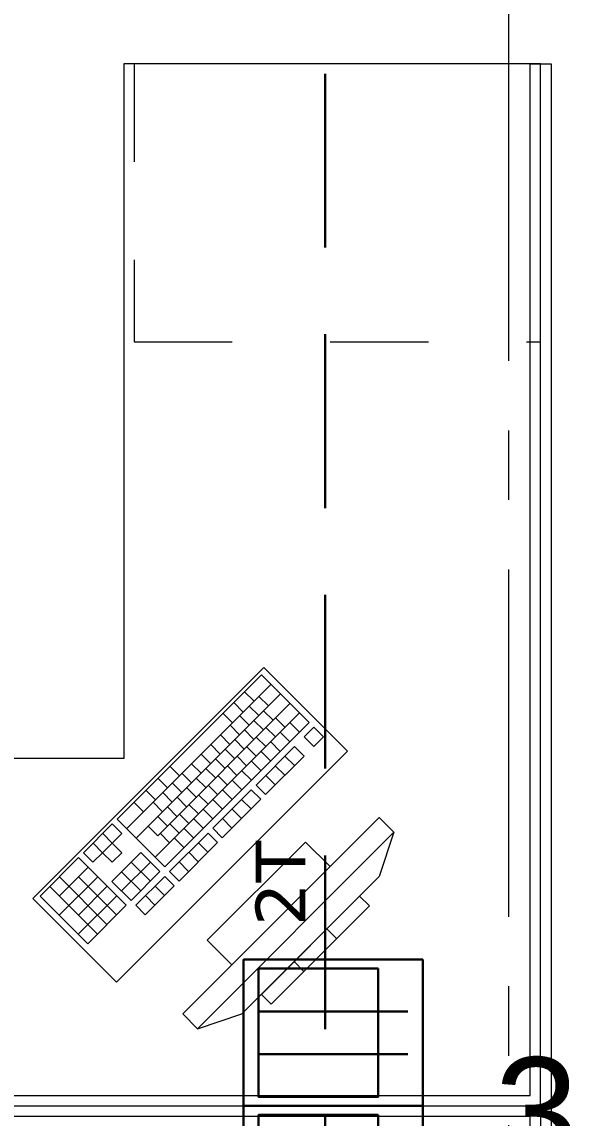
# Model space of a CAD drawing. Header units: inches. Extents: x -19 to 5698, y -728 to 92.
# Drawn here: x 408.342 to 409.134, y 12.621 to 14.199 of the extents above; entities that cross this region are included whole.
import ezdxf

# ---------------------------------------------------------------- set-up
doc = ezdxf.new("R2010")
doc.units = ezdxf.units.IN
doc.header["$MEASUREMENT"] = 0
for name, pattern in [('HIDDEN', [0.375, 0.25, -0.125]), ('Punto & Raya', [0.65, 0.5, -0.075, 0, -0.075]), ('Rayas', [0.282222, 0.141111, -0.141111]), ('RAYITAS', [0.375, 0.25, -0.125])]:
    doc.linetypes.add(name, pattern=pattern)
doc.layers.get('0').update_dxf_attribs({"color": 61})
for name, color, linetype, lineweight in [('00 conduct tomacorr', 120, 'HIDDEN', 30), ('00 IE LUZ EMERGENCIA', 253, 'Continuous', 0), ('T-TECHO-E', 150, 'Continuous', 20), ('TOMACORRIENTE', 22, 'RAYITAS', 9)]:
    doc.layers.add(name, color=color, linetype=linetype, lineweight=lineweight)
doc.layers.add('Interior - Mobiliario', color=7, linetype='Continuous')
doc.layers.add('Marcador - Secciones', color=7, linetype='Continuous')
doc.styles.add('Annotative', font='arial.ttf')

# ---------------------------------------------------------------- blocks, each defined once
blk = doc.blocks.new('CAJA POP UP 6 MODULOS')
at = {"layer": '00 conduct tomacorr', "linetype": 'Continuous'}
for p, q in [((-0.095, -0.165), (-0.095, -0.0151)), ((-0.052, -0.165), (-0.052, -0.0151)), ((0.052, -0.165), (0.052, -0.0151)), ((0.095, -0.165), (0.095, -0.0151)), ((0, -0.165), (0, -0.18))]:
    blk.add_line(p, q, dxfattribs=at)
for points in [[(-0.147, 0), (0.147, 0), (0.147, -0.18), (-0.147, -0.18)], [(0, 0), (0.147, 0), (0.147, -0.18), (0, -0.18)]]:
    blk.add_lwpolyline(points, close=True, dxfattribs=at)
for points in [[(-0.138, -0.045), (-0.009, -0.045), (-0.009, -0.165), (-0.138, -0.165), (-0.138, -0.045)], [(0.009, -0.045), (0.138, -0.045), (0.138, -0.165), (0.009, -0.165), (0.009, -0.045)]]:
    blk.add_lwpolyline(points, dxfattribs=at)
at = {"color": 1, "insert": (-0.1807, -0.168), "char_height": 0.05, "attachment_point": 1, "rotation": 180}
blk.add_mtext_dynamic_manual_height_columns('{\\fVerdana|b0|i0|c0|p34;2T}', width=0.000481, gutter_width=0.1561, heights=[0], dxfattribs=at)
blk = doc.blocks.new('a')
at = {"layer": 'TOMACORRIENTE', "ltscale": 0.05}
h = blk.add_hatch(color=4, dxfattribs=at)
edge = h.paths.add_edge_path()
edge.add_arc((0, 0.0752), 0.0211, 0, 360)
at = {"layer": 'TOMACORRIENTE', "color": 4}
for p, q in [((-0.1455, 0.0963), (-0.0515, 0.0963)), ((-0.0985, 0.0963), (-0.0985, -0.0966)), ((0, 0.0963), (0, -0.0963)), ((0.0623, -0.0963), (0.0623, 0.0963))]:
    blk.add_line(p, q, dxfattribs=at)
blk.add_circle((0, 0.0752), 0.0211, dxfattribs=at)
blk = doc.blocks.new('CABLE 3FACE')
at = {"layer": 'T-TECHO-E', "rotation": 59.94170052614085}
blk.add_blockref('a', (0, 0), dxfattribs=at)

msp = doc.modelspace()

# ---------------------------------------------------------------- linework, layer by layer
at = {"layer": '00 conduct tomacorr'}
msp.add_line((408.779, 15.9994), (408.779, 8.9162), dxfattribs=at)
at = {"layer": 'Interior - Mobiliario', "color": 175, "linetype": 'Rayas', "lineweight": 13}
for p, q in [((408.504, 14.1388), (408.504, 13.7388)), ((408.504, 13.7388), (409.089, 13.7388))]:
    msp.add_line(p, q, dxfattribs=at)
at = {"layer": 'Interior - Mobiliario', "color": 175, "linetype": 'Continuous', "lineweight": 13}
for p, q in [((409.074, 14.1388), (409.104, 14.1388)), ((409.074, 12.6538), (409.074, 14.1388)), ((409.104, 14.1388), (409.104, 12.6538)), ((408.6871, 13.2593), (408.4794, 13.0515)), ((408.7556, 13.1907), (408.6871, 13.2593)), ((408.7008, 13.2455), (408.4931, 13.0378)), ((408.7145, 13.2318), (408.5068, 13.0241)), ((408.6628, 13.235), (408.6765, 13.2213)), ((408.6835, 13.2282), (408.6972, 13.2145)), ((408.7282, 13.2181), (408.5378, 13.0277)), ((408.6473, 13.2194), (408.661, 13.2057)), ((408.6696, 13.2144), (408.6833, 13.2007)), ((408.6903, 13.2076), (408.704, 13.1939)), ((408.7419, 13.2044), (408.5342, 12.9967)), ((408.5479, 12.983), (408.7556, 13.1907)), ((408.6317, 13.2039), (408.6454, 13.1902)), ((408.6558, 13.2005), (408.6695, 13.1868)), ((408.6764, 13.1937), (408.6901, 13.18)), ((408.7074, 13.1973), (408.7212, 13.1836)), ((408.7281, 13.1906), (408.7418, 13.1768)), ((408.6419, 13.1867), (408.6556, 13.173)), ((408.6626, 13.1799), (408.6763, 13.1662)), ((408.6936, 13.1835), (408.7073, 13.1698)), ((408.7142, 13.1767), (408.7279, 13.163)), ((408.7625, 13.1838), (408.7486, 13.17)), ((408.7762, 13.1701), (408.7625, 13.1838)), ((408.6142, 13.159), (408.6279, 13.1453)), ((408.6281, 13.1728), (408.6418, 13.1591)), ((408.6487, 13.1661), (408.6624, 13.1523)), ((408.6797, 13.1697), (408.6935, 13.1559)), ((408.7004, 13.1629), (408.7141, 13.1491)), ((408.7486, 13.17), (408.7624, 13.1563)), ((408.7624, 13.1563), (408.7762, 13.1701)), ((408.6004, 13.1451), (408.6141, 13.1314)), ((408.6349, 13.1522), (408.6486, 13.1385)), ((408.6659, 13.1558), (408.6796, 13.1421)), ((408.7348, 13.1561), (408.6794, 13.1007)), ((408.6865, 13.149), (408.7002, 13.1353)), ((408.7485, 13.1424), (408.7348, 13.1561)), ((408.5555, 13.1277), (408.5692, 13.114)), ((408.5865, 13.1313), (408.6003, 13.1176)), ((408.621, 13.1384), (408.6347, 13.1246)), ((408.6382, 13.1281), (408.6519, 13.1144)), ((408.652, 13.142), (408.6658, 13.1282)), ((408.6727, 13.1352), (408.6864, 13.1215)), ((408.6931, 13.087), (408.7485, 13.1424)), ((408.7071, 13.1284), (408.7208, 13.1147)), ((408.7209, 13.1423), (408.7347, 13.1286)), ((408.5727, 13.1175), (408.5864, 13.1037)), ((408.6072, 13.1245), (408.6209, 13.1108)), ((408.6244, 13.1143), (408.6381, 13.1005)), ((408.6588, 13.1213), (408.6726, 13.1076)), ((408.6933, 13.1146), (408.707, 13.1009)), ((408.5382, 13.1104), (408.5519, 13.0967)), ((408.5588, 13.1036), (408.5726, 13.0899)), ((408.5795, 13.0968), (408.5932, 13.0831)), ((408.5933, 13.1107), (408.607, 13.097)), ((408.6105, 13.1004), (408.6242, 13.0867)), ((408.645, 13.1075), (408.6587, 13.0938)), ((408.6794, 13.1007), (408.6931, 13.087)), ((408.5209, 13.0931), (408.5346, 13.0794)), ((408.545, 13.0898), (408.5587, 13.076)), ((408.5656, 13.083), (408.5793, 13.0693)), ((408.5967, 13.0866), (408.6104, 13.0729)), ((408.6725, 13.0938), (408.6171, 13.0384)), ((408.6173, 13.0798), (408.631, 13.0661)), ((408.6308, 13.0247), (408.6862, 13.0801)), ((408.6311, 13.0936), (408.6449, 13.0799)), ((408.6586, 13.08), (408.6723, 13.0663)), ((408.6862, 13.0801), (408.6725, 13.0938)), ((408.5036, 13.0758), (408.5173, 13.0621)), ((408.5311, 13.0759), (408.5449, 13.0622)), ((408.5518, 13.0691), (408.5655, 13.0554)), ((408.5828, 13.0727), (408.5965, 13.059)), ((408.6034, 13.0659), (408.6172, 13.0522)), ((408.6448, 13.0661), (408.6585, 13.0524)), ((408.4794, 13.0515), (408.5479, 12.983)), ((408.5379, 13.0553), (408.5517, 13.0416)), ((408.569, 13.0589), (408.5827, 13.0452)), ((408.8567, 13.0539), (408.5739, 12.7711)), ((408.5896, 13.0521), (408.6033, 13.0384)), ((408.6309, 13.0523), (408.6447, 13.0386)), ((408.8779, 13.0327), (408.8567, 13.0539)), ((408.4724, 13.0446), (408.4309, 13.0031)), ((408.4861, 13.0309), (408.4724, 13.0446)), ((408.5241, 13.0414), (408.5378, 13.0277)), ((408.5551, 13.045), (408.5688, 13.0313)), ((408.5758, 13.0382), (408.5895, 13.0245)), ((408.5951, 12.7499), (408.8779, 13.0327)), ((408.6171, 13.0384), (408.6308, 13.0247)), ((408.8779, 13.0327), (408.8567, 12.9691)), ((408.4447, 13.0169), (408.4584, 13.0032)), ((408.4723, 13.0171), (408.4584, 13.0032)), ((408.4586, 13.0308), (408.4723, 13.0171)), ((408.4723, 13.0171), (408.4861, 13.0309)), ((408.486, 13.0033), (408.4723, 13.0171)), ((408.5413, 13.0312), (408.555, 13.0175)), ((408.6102, 13.0315), (408.5548, 12.9761)), ((408.5619, 13.0244), (408.5756, 13.0107)), ((408.5685, 12.9624), (408.6239, 13.0178)), ((408.5963, 13.0177), (408.61, 13.0039)), ((408.7507, 13.0186), (408.6092, 12.8772)), ((408.6239, 13.0178), (408.6102, 13.0315)), ((408.786, 12.9832), (408.7507, 13.0186)), ((408.4309, 13.0031), (408.4446, 12.9894)), ((408.4446, 12.9894), (408.4584, 13.0032)), ((408.4584, 13.0032), (408.4722, 12.9895)), ((408.5136, 13.0035), (408.472, 12.9619)), ((408.4722, 12.9895), (408.486, 13.0033)), ((408.541, 12.9761), (408.5136, 13.0035)), ((408.5825, 13.0038), (408.5962, 12.9901)), ((408.424, 12.9962), (408.3686, 12.9408)), ((408.4925, 12.9276), (408.424, 12.9962)), ((408.5273, 12.9898), (408.4857, 12.9482)), ((408.4997, 12.9896), (408.5272, 12.9622)), ((408.5686, 12.99), (408.5823, 12.9763)), ((408.4377, 12.9824), (408.3961, 12.9409)), ((408.4859, 12.9758), (408.5133, 12.9484)), ((408.4995, 12.9345), (408.541, 12.9761)), ((408.5479, 12.9692), (408.5063, 12.9277)), ((408.5616, 12.9555), (408.5479, 12.9692)), ((408.5548, 12.9761), (408.5685, 12.9624)), ((408.6446, 12.8418), (408.786, 12.9832)), ((408.8567, 12.9691), (408.6587, 12.7711)), ((408.3824, 12.9546), (408.451, 12.886)), ((408.4514, 12.9687), (408.396, 12.9133)), ((408.3963, 12.9685), (408.4648, 12.8999)), ((408.4651, 12.955), (408.4236, 12.9135)), ((408.4238, 12.9686), (408.4787, 12.9137)), ((408.472, 12.9619), (408.4995, 12.9345)), ((408.52, 12.9139), (408.5616, 12.9555)), ((408.534, 12.9553), (408.5477, 12.9416)), ((408.3686, 12.9408), (408.4371, 12.8722)), ((408.4788, 12.9413), (408.4234, 12.8859)), ((408.5202, 12.9415), (408.5339, 12.9278)), ((408.8284, 12.9408), (408.687, 12.7994)), ((408.8426, 12.9267), (408.8284, 12.9408)), ((408.4371, 12.8722), (408.4925, 12.9276)), ((408.5063, 12.9277), (408.52, 12.9139)), ((408.7012, 12.7852), (408.8426, 12.9267)), ((408.7813, 12.8937), (408.7955, 12.8795)), ((408.6092, 12.8772), (408.6446, 12.8418)), ((408.7342, 12.8465), (408.7483, 12.8324)), ((408.687, 12.7994), (408.7012, 12.7852)), ((408.5739, 12.7711), (408.5951, 12.7499)), ((408.5951, 12.7499), (408.6587, 12.7711)), ((407.789, 12.6538), (409.074, 12.6538)), ((409.104, 12.6538), (409.104, 12.6238)), ((409.074, 12.6238), (407.789, 12.6238)), ((409.074, 11.1388), (409.074, 12.6238)), ((409.104, 12.6238), (409.104, 11.1388))]:
    msp.add_line(p, q, dxfattribs=at)
at = {"layer": 'Interior - Mobiliario', "color": 175, "linetype": 'Continuous', "lineweight": 13, "flags": 128}
for points in [[(409.089, 12.6388), (409.089, 14.1388), (408.489, 14.1388), (408.489, 13.1388), (407.789, 13.1388), (407.789, 12.6388)], [(408.8108, 13.1494), (408.6906, 13.2696), (408.3582, 12.9373), (408.4784, 12.8171)], [(409.089, 12.6388), (409.089, 11.1388), (408.489, 11.1388), (408.489, 12.1388), (407.789, 12.1388), (407.789, 12.6388)]]:
    msp.add_lwpolyline(points, close=True, dxfattribs=at)
at = {"layer": 'Marcador - Secciones', "color": 251, "linetype": 'Punto & Raya', "lineweight": 13, "true_color": 0x636466}
msp.add_line((409.0425, 46.2111), (409.0425, 0.8878), dxfattribs=at)

# ---------------------------------------------------------------- block references
at = {"layer": '00 conduct tomacorr'}
for name, p, xscale, yscale, zscale, rotation in [('CABLE 3FACE', (408.779, 14.3295, -0.0001), 1.47256122672843, 1.47256122672843, 1.47256122672843, 209.7894777823319), ('CAJA POP UP 6 MODULOS', (408.9194, 12.6388), 1.432830642179531, 1.432830642179531, 1.432830642179531, 269.9999999999999)]:
    msp.add_blockref(name, p, dxfattribs=dict(at, xscale=xscale, yscale=yscale, zscale=zscale, rotation=rotation))

# ---------------------------------------------------------------- texts
at = {"layer": '00 IE LUZ EMERGENCIA', "style": 'Annotative'}
msp.add_attdef('3', (409.0224, 12.5525, -0.0001), '', height=0.1562, dxfattribs=at)

doc.saveas('drawing.dxf')
